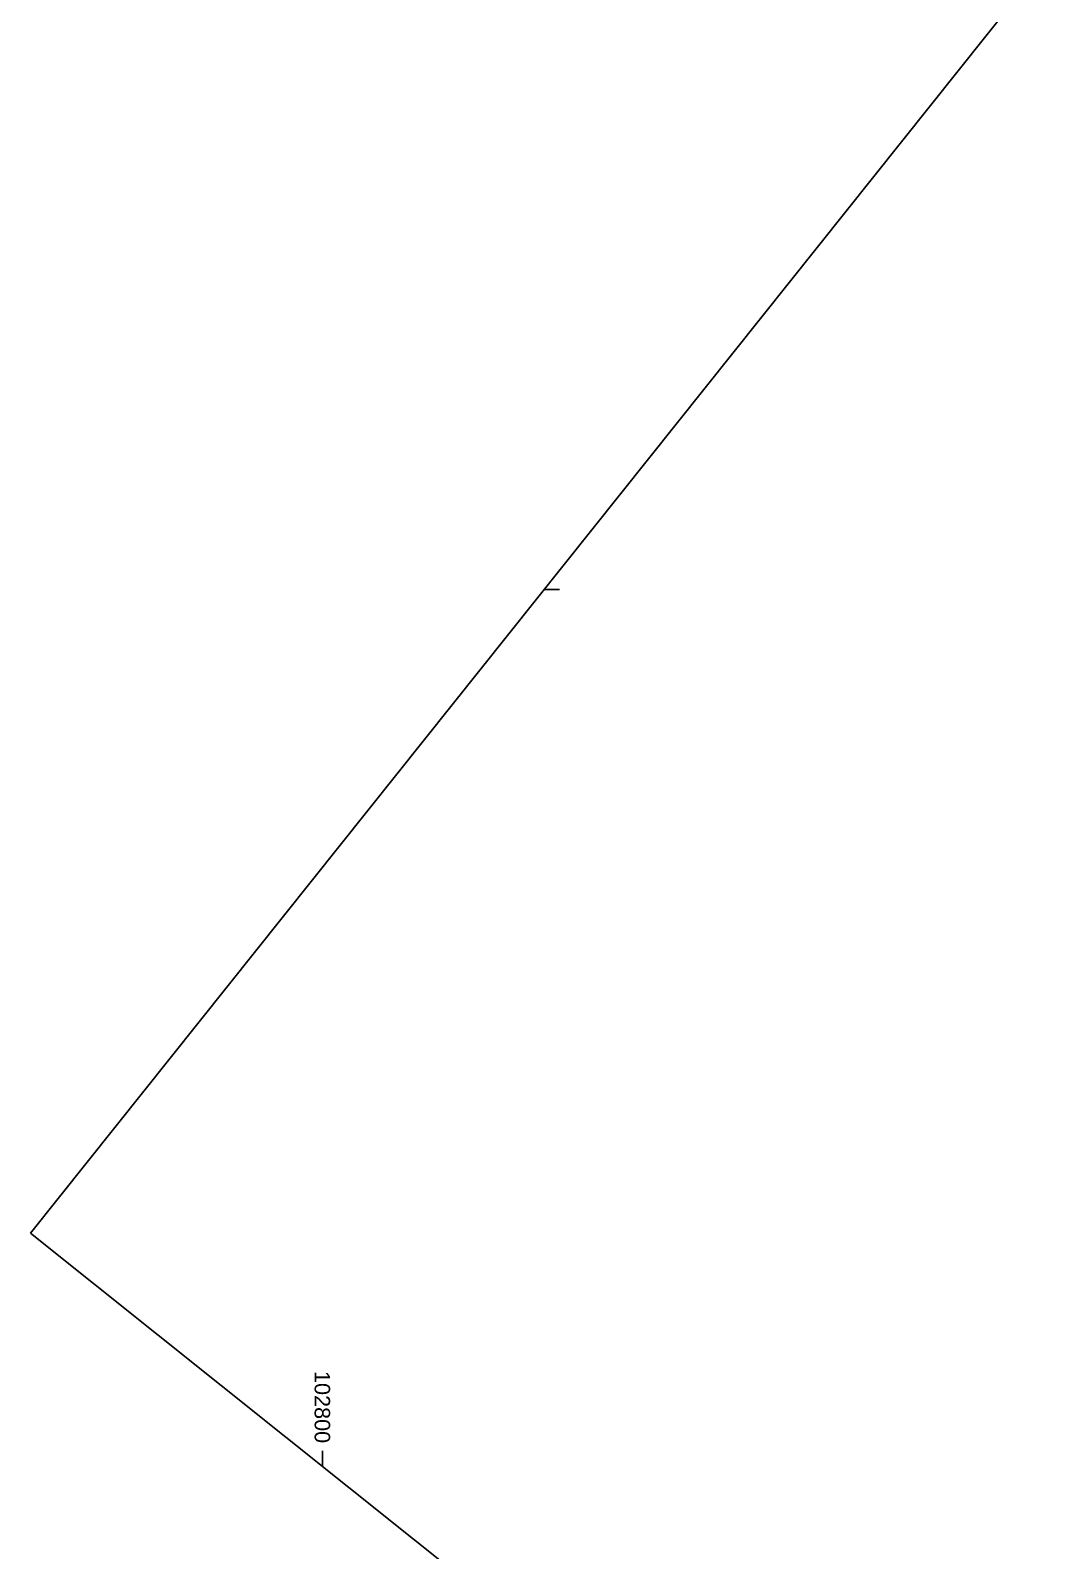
# Model space of a CAD drawing. Header units: inches. Extents: x 102725 to 104121, y 387536 to 388889.
# Drawn here: x 102724.5 to 102985.7, y 388151.7 to 388544.5 of the extents above; entities that cross this region are included whole.
import ezdxf

# ---------------------------------------------------------------- set-up
doc = ezdxf.new("R2010")
doc.units = ezdxf.units.IN
doc.header["$LTSCALE"] = 20
doc.layers.add('0_Textes', color=7, linetype='Continuous')
doc.styles.get("Standard").update_dxf_attribs({"font": 'arial.ttf'})

msp = doc.modelspace()

# ---------------------------------------------------------------- linework, layer by layer
for p, q in [((102857.28, 388400), (102861.28, 388400)), ((102800, 388173.45), (102800, 388177.45))]:
    msp.add_line(p, q)
msp.add_lwpolyline([(102724.51, 388233.73), (103598.16, 387536.09), (104121.13, 388190.99), (103247.47, 388888.64)], close=True)
msp.add_lwpolyline([(102724.51, 388233.73), (103598.16, 387536.09), (104121.13, 388190.99), (103247.47, 388888.64)], close=True)

# ---------------------------------------------------------------- texts
at = {"layer": '0_Textes'}
msp.add_text('102800', height=4, rotation=270, dxfattribs=at).set_placement((102798, 388198.09))

doc.saveas('drawing.dxf')
